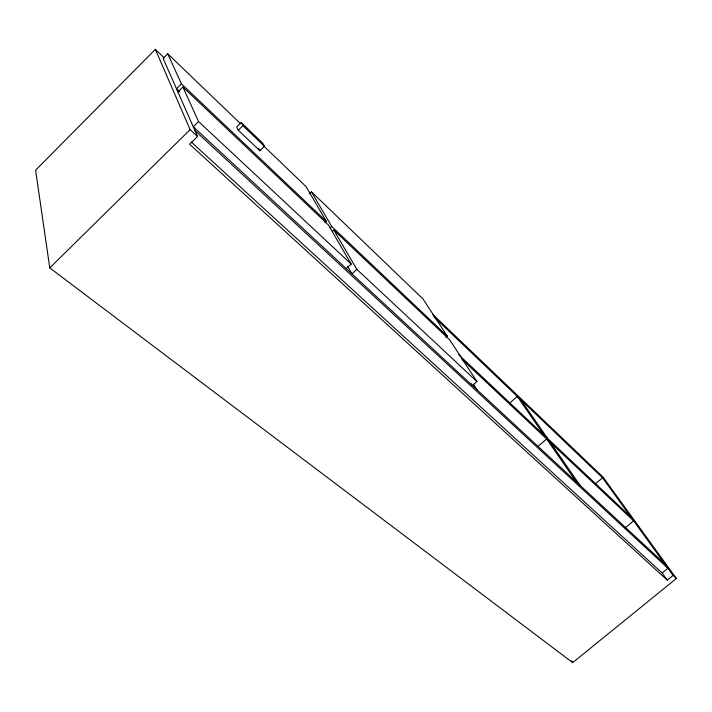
<?xml version="1.0" encoding="UTF-8"?>
<svg xmlns="http://www.w3.org/2000/svg" width="712" height="712" viewBox="0 0 712 712"><rect width="100%" height="100%" fill="white"/><g stroke="black" fill="none" stroke-linecap="round" stroke-linejoin="round"><path stroke-width="1.07" d="M164.187 57.814L155.341 49.368L35.6 170.186L49.769 267.899L572.671 662.632L676.4 578.482L603.064 477.129L432.656 314.321M240.549 123.728L167.738 53.801L163.119 58.446L197.544 136.49L189.641 144.26L667.251 580.155L673.08 575.421L676.4 578.482M167.738 53.801L181.418 83.856L176.496 88.769L179.718 91.812M177.902 91.955L182.859 87.015L328.383 224.921L351.176 264.072L346.272 268.611M49.769 267.899L190.113 129.629L155.341 49.368M182.859 87.015L198.559 121.53L193.255 126.754L664.634 563.735M241.27 122.535L236.651 127.047L238.298 130.216L259.844 150.775L264.446 146.334L262.675 143.121L241.27 122.535L242.943 125.677L264.446 146.334M238.298 130.216L242.943 125.677M309.222 193.789L311.367 191.75L423.008 298.969L447.261 336.108L445.846 337.372M324.761 222.749L326.283 221.316L306.16 186.74L263.752 146.013M330.181 227.885L331.703 226.46L311.367 191.75M332.299 231.507L333.821 230.083L449.779 339.962L476.933 381.534L472.403 385.53L471.202 383.67M333.821 230.083L356.837 269.358L351.959 273.871L347.527 266.163M509.774 402.983L517.295 396.433L543.906 434.988M537.391 446.913L546.656 438.966L576.159 481.713M595.811 483.484L602.557 477.805L673.08 575.421M625.118 527.895L633.644 520.828L462.079 359.382M191.19 141.964L662.124 572.964L667.909 568.256L194.91 130.51M190.113 129.629L197.544 136.49M198.559 121.53L351.176 264.072M356.837 269.358L476.933 381.534M458.742 354.736L630.743 516.814M181.418 83.856L326.283 221.316M331.703 226.46L447.261 336.108M433.768 316.733L602.557 477.805M662.124 572.964L667.251 580.155M520.97 399.948L547.662 438.53M550.421 442.517L580.004 485.272M473.427 384.249L477.031 389.82M571.567 660.7L572.671 662.632M258.536 148.345L259.844 150.775"/></g></svg>
